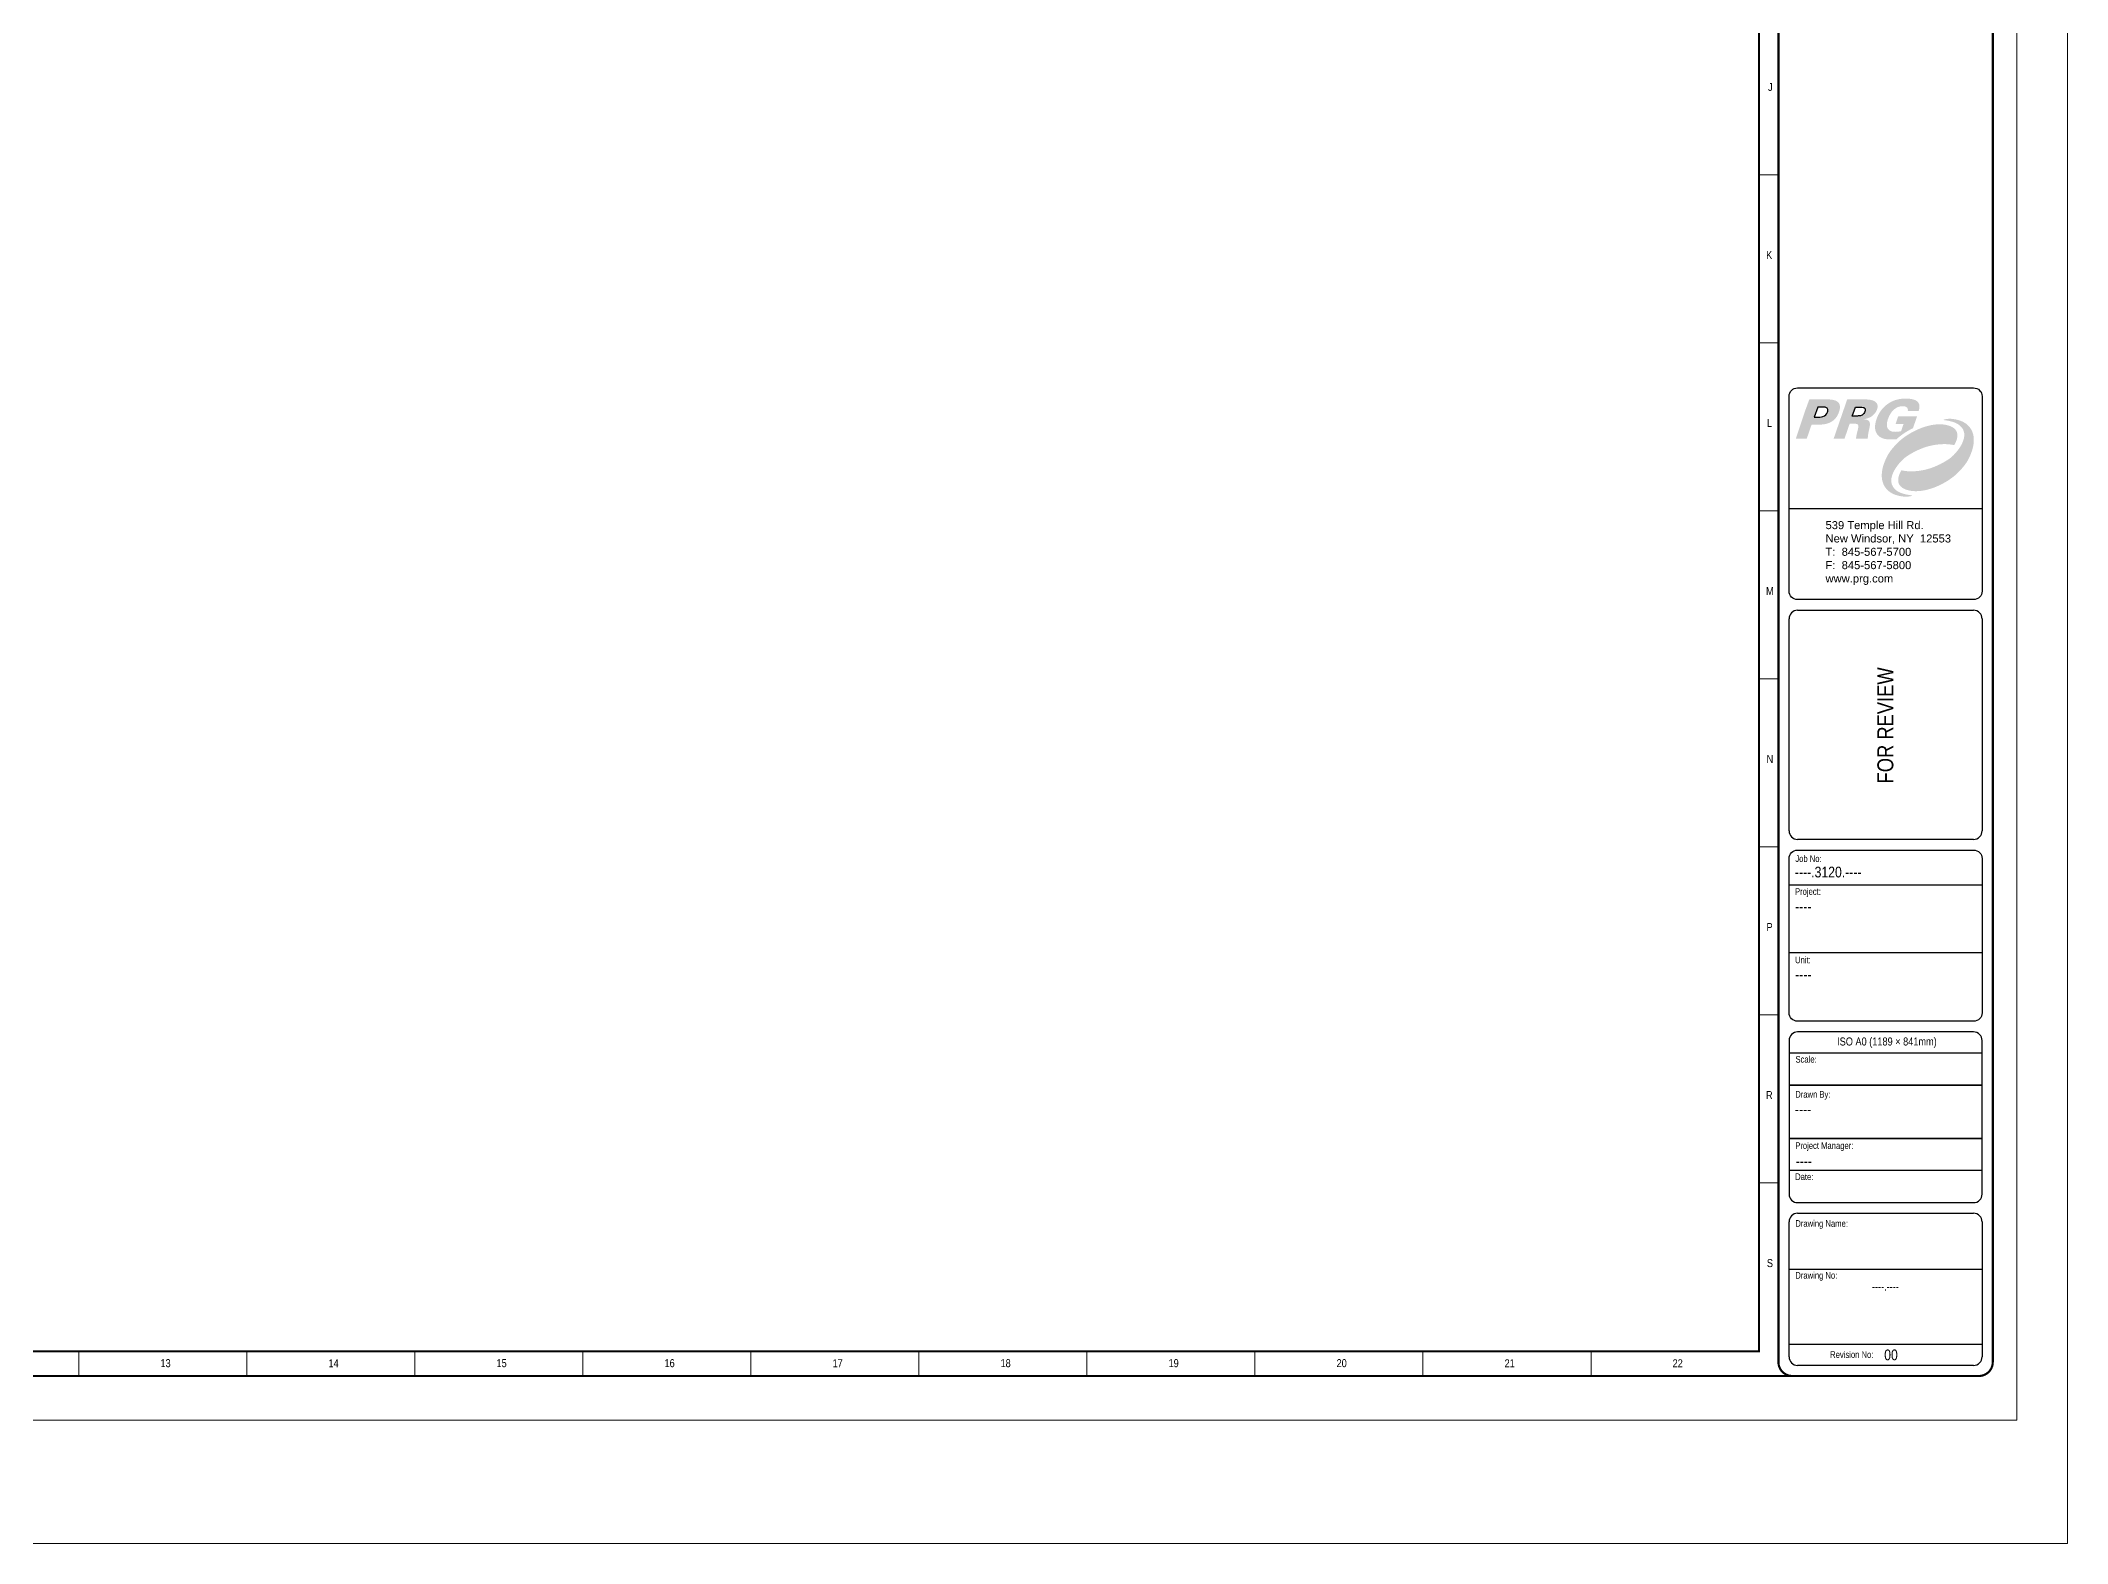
# Paper-space layout 'Arch E' of a CAD drawing. Header units: inches. Extents: x -6.2 to 41.8, y -6.2 to 29.8.
# Drawn here: x 18.03 to 41.78, y -6.24 to 11.37 of the extents above; entities that cross this region are included whole.
import ezdxf
from ezdxf.enums import TextEntityAlignment as Align

# ---------------------------------------------------------------- set-up
doc = ezdxf.new("R2010")
doc.units = ezdxf.units.IN
doc.header["$LTSCALE"] = 0.1
doc.header["$MEASUREMENT"] = 0
doc.layers.get('0').update_dxf_attribs({"lineweight": 25})
doc.layers.add('..08 - Viewports', color=11, linetype='Continuous', lineweight=0, plot=False)
doc.styles.add('prg 03 - Standard', font='ARIALN.TTF')

# ---------------------------------------------------------------- blocks, each defined once
blk = doc.blocks.new('Titleblock - PRG Logo')
at = {"linetype": 'Continuous'}
h = blk.add_hatch(color=256, dxfattribs=at)
edge = h.paths.add_edge_path(flags=16)
edge.add_arc((0.3043143467182148, 0.4189564848044451), 0.1423735000000002, 270.9957441070229, 287.0381458413927)
edge.add_arc((0.3195248467181955, 0.371196984804449), 0.092255, 286.6971957923549, 340.5516230184589)
edge.add_arc((0.3414198467182068, 0.3648149848044469), 0.06949599999999959, 339.5026635533062, 356.4779030401814)
edge.add_arc((0.3740263467181961, 0.3630359848044549), 0.0368425000000001, 356.1241171595497, 421.2519372499029)
edge.add_arc((0.3589593467181729, 0.33151098480446), 0.07175499999999967, 62.81106463649182, 78.35484708871928)
edge.add_arc((0.3455988467181967, 0.2602309848044513), 0.1442705000000004, 78.87207587546055, 87.84536089171439)
edge.add_line((0.3510229390846789, 0.4043994848044488), (0.2796896467182037, 0.4043994848044488))
edge.add_line((0.2796896467182037, 0.4043994848044488), (0.2355137467182047, 0.2766044848044498))
edge.add_line((0.2355137467182047, 0.2766044848044515), (0.3067885330996205, 0.2766044848044515))
edge = h.paths.add_edge_path()
edge.add_line((0.4046392161149619, 0.5016044848044512), (0.3012011967182069, 0.5016044848044512))
edge.add_line((0.3012011967182033, 0.5016044848044512), (0.1736378467182043, 0.5024344848044517))
edge.add_line((0.1736378467182043, 0.5024344848044446), (0.1227883467182025, 0.3662444848044455))
edge.add_line((0.122788346718206, 0.3662444848044473), (0.001389346718205786, 0.0005694848044512923))
edge.add_line((0.001389346718205786, 0.0005694848044512923), (0.1402038467182081, 0.0005694848044512923))
edge.add_line((0.1402038467182045, 0.0005694848044512923), (0.2019308467182057, 0.1793194848044521))
edge.add_line((0.2019308467182057, 0.179319484804445), (0.2935518467182021, 0.179319484804445))
edge.add_arc((0.2935518467182021, 0.6656709848044482), 0.4863515000000005, 270.0000000000002, 277.7588275109953)
edge.add_arc((0.3144453467182018, 0.4929979848044521), 0.3124495000000003, 278.2373077288922, 289.3891687218022)
edge.add_arc((0.3433263467182037, 0.4019949848044515), 0.21704, 290.1728142474942, 337.4086018082235)
edge.add_arc((0.2649123467182122, 0.4393004848044679), 0.3037990000000043, 336.5938879471608, 341.0282286135472)
edge.add_arc((0.3063108467182047, 0.4257749848044394), 0.260253, 340.8811727264874, 350.9107933647442)
edge.add_arc((0.4311128467182073, 0.4037799848044497), 0.1335585000000001, 351.7703547975663, 368.1285166639775)
edge.add_arc((0.4843748467182039, 0.4090139848044512), 0.08012600000000004, 9.808823212382649, 62.48048933885461)
edge.add_arc((0.4594663467182016, 0.3663209848044531), 0.1295190000000005, 61.43472049896129, 72.78653243571169)
edge.add_arc((0.4360923467181976, 0.2958399848044522), 0.2037655000000007, 72.37334825410828, 81.81022518961143)
edge.add_arc((0.410170346718207, 0.1330299848044518), 0.3686160000000003, 81.42707832362878, 90.85976282357966)
h = blk.add_hatch(color=256, dxfattribs=at)
edge = h.paths.add_edge_path(flags=16)
edge.add_line((0.776832811018874, 0.2892294848044514), (0.7225883467182044, 0.2892294848044514))
edge.add_line((0.7225883467182044, 0.2892294848044514), (0.762405846718206, 0.4043994848044505))
edge.add_line((0.762405846718206, 0.4043994848044488), (0.8157984350887126, 0.4043994848044488))
edge.add_arc((0.8166428467182101, 0.04788448480444885), 0.3565159999999989, 87.38246590030963, 90.13570574049157, ccw=False)
edge.add_arc((0.8266778467181979, 0.2584694848044506), 0.1456930000000002, 76.9480451321487, 87.54267664604299, ccw=False)
edge.add_arc((0.8461858467182708, 0.3468854848044103), 0.05516400000000012, 58.055618524263025, 75.94740640828331, ccw=False)
edge.add_arc((0.8589558467182066, 0.3694334848044392), 0.02929449999999985, -5.086874628306703, 55.91558463148692, ccw=False)
edge.add_arc((0.8230078467181912, 0.3702204848044133), 0.06521500000000041, 338.97668672535247, 357.0252137630763, ccw=False)
edge.add_arc((0.7964783467182102, 0.3767949848044552), 0.09239900000000026, 322.6799395160695, 341.07339311240025, ccw=False)
edge.add_arc((0.8128648467181918, 0.3665234848044463), 0.07316150000000009, 289.77786743944307, 321.2967261674104, ccw=False)
edge.add_arc((0.7980433467182166, 0.4028119848044494), 0.1123369999999995, 278.0167602594008, 290.62868857057236, ccw=False)
edge.add_arc((0.7860573467181204, 0.4737444848044472), 0.1842585000000004, 273.90798202605356, 278.63134678880374, ccw=False)
edge.add_arc((0.7780723467182113, 0.5965179848044482), 0.307291, 269.7688824055184, 273.8331939489316, ccw=False)
edge = h.paths.add_edge_path()
edge.add_line((0.867311634350088, 0.2466517191917319), (0.8682603870088776, 0.2493431806816702))
edge.add_arc((0.8383753467181982, 0.496849984804447), 0.2493045000000005, 276.884810600935, 299.8491585576342)
edge.add_arc((0.8698283467182115, 0.4346319848044526), 0.1797235000000007, 301.0245377665061, 339.7694606141282)
edge.add_arc((0.8917973467182136, 0.4232834848044771), 0.1552154999999997, 340.8959743339561, 350.6298669492703)
edge.add_arc((0.9533998467182059, 0.4125109848044328), 0.09268300000000049, 351.0002640224843, 372.4914892517461)
edge.add_arc((0.9773138467182036, 0.4155304848044548), 0.06871799999999985, 14.34651469680296, 55.52963613017848)
edge.add_arc((0.9537938467182094, 0.386136484804446), 0.1062985000000002, 54.0450823190121, 66.1814999173661)
edge.add_arc((0.9302658467181857, 0.3351934848044564), 0.1624070000000004, 65.84590622521328, 76.42015134280018)
edge.add_arc((0.9060483467182081, 0.2430559848044496), 0.2576620000000006, 75.9961898818053, 84.41605073746594)
edge.add_arc((0.8905008467182114, 0.1102599848044505), 0.3913489999999997, 84.04240166436445, 90.27476549239445)
edge.add_line((0.8886241153176044, 0.5016044848044512), (0.6571213467182062, 0.5016044848044512))
edge.add_line((0.6571213467182062, 0.5016044848044512), (0.4840728467182061, 0.000569484804449516))
edge.add_line((0.4840728467182061, 0.0005694848044512923), (0.6229213467182078, 0.0005694848044512923))
edge.add_line((0.6229213467182078, 0.0005694848044512923), (0.6890833467182098, 0.1921494848044532))
edge.add_line((0.6890833467182063, 0.1921494848044532), (0.7410753467182047, 0.1921494848044532))
edge.add_line((0.7410753467182047, 0.1921494848044532), (0.7410752484052168, 0.1921473581073414))
edge.add_arc((0.7413043467182092, -0.01498451519555033), 0.2071319999999998, 82.68334000861051, 90.06337200000041, ccw=False)
edge.add_arc((0.7585503467182377, 0.1259309848044339), 0.06517299999999987, 65.53269244928708, 81.94445991782459, ccw=False)
edge.add_arc((0.773270846718205, 0.1611819848044576), 0.0270175, -1.9310224761093764, 62.9838828014432, ccw=False)
edge.add_arc((0.7291768467181967, 0.1583544848043701), 0.07112200000000071, -6.460984093483717, 1.5446078415408806, ccw=False)
edge.add_arc((0.6526703467182067, 0.1667224848044455), 0.1480844999999978, 348.45268326153274, 353.65283200420293, ccw=False)
edge.add_arc((0.2652413467182058, 0.2470189848044271), 0.5437464999999951, 345.04080888233915, 348.33499765319664, ccw=False)
edge.add_arc((2.692299846718214, -0.3667770151955523), 1.959785000000009, 166.0203894749341, 167.120365)
edge.add_line((0.7818220891506371, 0.07006618787003305), (0.7818225303462469, 0.07006571695313113))
edge.add_arc((1.539074846718208, -0.1031920151955532), 0.7768200000000016, 167.1126680000001, 172.3239389608813)
edge.add_line((0.7692158573456389, 0.0005694848044512923), (0.9196403083329443, 0.0005694848044512923))
edge.add_arc((1.506463846718205, -0.02879951519555135), 0.5875580000000002, 165.1253954701501, 177.1348849883912, ccw=False)
edge.add_arc((0.3032103467182132, 0.2683484848044628), 0.6520144999999968, 347.0317521434246, 348.9198735178932)
edge.add_arc((0.687743846718206, 0.1936759848044503), 0.2602989999999981, 348.7834681519441, 356.887225477025)
edge.add_arc((0.8477223467182036, 0.1834279848044602), 0.1000120000000013, 357.7728421440312, 370.7282815015773)
edge.add_arc((0.8967178467182215, 0.1916409848044438), 0.05035500000000004, 11.92440143195597, 67.8099978377762)
edge.add_arc((0.8800473467182108, 0.1520814848044481), 0.09328200000000063, 67.50594261153962, 81.89085505342528)
edge.add_arc((0.8646938467181968, 0.06407148480445102), 0.1825990000000005, 81.01683345309532, 89.17856438835031)
h = blk.add_hatch(color=256, dxfattribs=at)
edge = h.paths.add_edge_path()
edge.add_arc((1.234785346718219, 0.6841579848044486), 0.5989200000000007, 276.2867945864589, 280.71853536517193, ccw=False)
edge.add_arc((1.269654346718177, 0.3914714848044465), 0.3041865000000003, 270.27878534217655, 275.7954384352408, ccw=False)
edge.add_arc((1.270941346718203, 0.2721394848044483), 0.1848510000000002, 257.0805029855806, 270.0598467773731, ccw=False)
edge.add_arc((1.253739846718211, 0.1884724848044499), 0.09947500000000022, 231.894053106252, 255.9628135241598, ccw=False)
edge.add_arc((1.240639846718217, 0.1672074848044431), 0.07471099999999994, 193.4509377150763, 229.7347256112535, ccw=False)
edge.add_arc((1.271573846718201, 0.176652484804471), 0.1070120000000009, 181.7997108180601, 194.5166235503209, ccw=False)
edge.add_arc((1.321929346718207, 0.1791699848044246), 0.1574245000000006, 171.0236967755409, 182.1399428113521, ccw=False)
edge.add_arc((1.416383346718206, 0.1658594848044501), 0.2528034999999992, 160.1958193078491, 171.384011639326, ccw=False)
edge.add_arc((1.49147584671821, 0.1436489848044502), 0.3310110000000009, 144.230369389134, 160.9825441988771, ccw=False)
edge.add_arc((1.406518346718208, 0.201297984804448), 0.2283995000000002, 126.66260321821349, 143.5065941080681, ccw=False)
edge.add_arc((1.364269846718202, 0.2535949848044439), 0.1612440000000001, 90.78197749768992, 125.71606507419469, ccw=False)
edge.add_arc((1.362146846718204, 0.2401484848044504), 0.1746754999999997, 81.7561427952881, 90.02545477455419, ccw=False)
edge.add_arc((1.374116846718234, 0.3280234848044472), 0.08599549999999992, 66.73648615875948, 81.25391980852038, ccw=False)
edge.add_arc((1.389467846718219, 0.3655029848044435), 0.04550549999999971, 37.30264295314561, 65.85509724705838, ccw=False)
edge.add_arc((1.393379346718191, 0.3705444848044763), 0.03937300000000001, 3.639849654700413, 34.91574925647461, ccw=False)
edge.add_arc((1.363425346718209, 0.3671909848044521), 0.06949449999999961, -12.749359343261517, 4.831383426113973, ccw=False)
edge.add_line((1.431206445101161, 0.3518544848044485), (1.570156391102692, 0.3518544848044485))
edge.add_arc((1.348862846718205, 0.4253104848044469), 0.2331665000000004, 341.6369718666876, 352.5862971448952)
edge.add_arc((1.457758346718204, 0.4092869848044298), 0.1231274999999996, 353.4418332213692, 370.8371518593616)
edge.add_arc((1.499339846718208, 0.4151939848044446), 0.08120200000000023, 12.26008058462362, 57.21877425161707)
edge.add_arc((1.476777346718201, 0.3828354848044526), 0.1206320000000008, 56.53037609471968, 68.89960934380471)
edge.add_arc((1.452215346718205, 0.3229054848044512), 0.1853909999999983, 68.48542599265839, 77.95735942875443)
edge.add_arc((1.426114846718178, 0.2104149848044585), 0.3008584999999995, 77.56578613387481, 84.96435910430098)
edge.add_arc((1.403195346718196, -0.01398051519554855), 0.5264090000000022, 84.6231754334162, 90.3787603197288)
edge.add_arc((1.39977684671819, -0.4040265151955467), 0.9164434999999992, 90.00383631583266, 91.61651488460018)
edge.add_arc((1.390353846718206, 0.1380744848044486), 0.3743385000000005, 92.51551038097473, 153.6811613930817)
edge.add_arc((1.445347846718214, 0.1094989848044676), 0.4363030000000021, 153.5195157154502, 161.0050553431251)
edge.add_arc((1.411224846718209, 0.1205184848044567), 0.4004520000000032, 160.9067527219758, 169.7124892250919)
edge.add_arc((1.273025846718205, 0.1477269848044429), 0.2596240000000004, 170.1738300245687, 182.5251925601632)
edge.add_arc((1.187635846718209, 0.1458874848044402), 0.1742464999999999, 183.1580052333768, 199.1879463392843)
edge.add_arc((1.150799846718208, 0.1355224848044472), 0.13607, 200.1638935492408, 245.058867230252)
edge.add_arc((1.179554846718201, 0.1900594848044506), 0.1976704999999996, 244.1672908515494, 259.4907514914854)
edge.add_arc((1.200810346718214, 0.2852129848044527), 0.2951259999999999, 258.8027998265368, 268.6575364064857)
edge.add_arc((1.194024846718207, 1.364355484804447), 1.374187500000001, 269.9946301732893, 273.9073194201507)
edge.add_arc((1.879341346718203, -0.66479551519555), 0.8850149999999999, 115.5001029071482, 131.9551485399778, ccw=False)
edge.add_line((1.498331133674739, 0.134005315914159), (1.55064084671821, 0.285509484804443))
edge.add_line((1.550640846718206, 0.2855094848044502), (1.309625846718205, 0.2855094848044502))
edge.add_line((1.309625846718205, 0.2855094848044502), (1.276280846718205, 0.1883194848044454))
edge.add_line((1.276280846718208, 0.1883194848044454), (1.378105846718206, 0.1883194848044454))
edge.add_line((1.378105846718206, 0.1883194848044454), (1.346175173875405, 0.09568753286493603))
at = {"linetype": 'Continuous', "true_color": 0xd11047}
h = blk.add_hatch(color=242, dxfattribs=at)
edge = h.paths.add_edge_path()
edge.add_arc((1.413735846718204, -0.536089515195556), 0.1927644999999999, 166.9671900287655, 181.3639680488575)
edge.add_arc((1.366722846718204, -0.538579015195559), 0.1457119999999996, 180.8253685505169, 210.6291080002511)
edge.add_arc((1.397449846718207, -0.5145945151955473), 0.1844390000000002, 212.1774191233622, 233.4285890183228)
edge.add_arc((1.442461346718204, -0.4466580151955455), 0.2658539999999994, 234.3615571731157, 249.0782094708602)
edge.add_arc((1.504273346718207, -0.2707850151955498), 0.4522325, 249.7201134557212, 258.9322867385614)
edge.add_arc((1.588842846718205, 0.1911609848044478), 0.9218390000000001, 259.2854905962259, 262.8590633096654)
edge.add_arc((1.466604346718235, -0.7868640151955546), 0.06379599999999915, 78.90175347102888, 83.11806343628001, ccw=False)
edge.add_arc((1.475886346718241, -0.741650515195559), 0.01764600000000023, 65.38564043422991, 80.21746761995291, ccw=False)
edge.add_arc((1.482075346718336, -0.7284830151956001), 0.003100500000000158, 32.04629691809828, 68.01506776358809, ccw=False)
edge.add_arc((1.483505346718232, -0.727432515195602), 0.001337500000000072, -34.28711098247942, 26.397092811197126, ccw=False)
edge.add_arc((1.479235346718148, -0.7241195151956248), 0.006739999999999575, 294.57039678168223, 322.89098599801605, ccw=False)
edge.add_arc((1.462525346718227, -0.6912620151955409), 0.04359749999999991, 285.49983518191397, 296.58734457317973, ccw=False)
edge.add_arc((1.432543846718204, -0.59014901519555), 0.1490569999999999, 280.40315500000094, 286.2187048520336, ccw=False)
edge.add_line((1.459459561912471, -0.7367557460252812), (1.459459651429469, -0.736756083897987))
edge.add_arc((1.404154846718217, -0.4365640151955503), 0.3052440000000019, 272.87851394172037, 280.43863199999794, ccw=False)
edge.add_arc((1.406132846718194, -0.5205520151955483), 0.2212740000000002, 265.6647340939007, 273.45912025749226, ccw=False)
edge.add_arc((1.419028346718203, -0.2969960151955533), 0.4451835000000001, 253.3777862732377, 266.1847661031679, ccw=False)
edge.add_arc((1.376359346718203, -0.428091515195554), 0.3073790000000001, 238.0492557908981, 254.0087242804408, ccw=False)
edge.add_arc((1.337461346718207, -0.4866360151955504), 0.2371280000000006, 215.427308201014, 238.53828851453392, ccw=False)
edge.add_arc((1.355264346718208, -0.479793015195547), 0.2556455000000004, 188.8378914613931, 214.3640508588923, ccw=False)
edge.add_arc((1.450221846718208, -0.4688965151955529), 0.3511705000000003, 174.5050865808844, 188.2142811904977, ccw=False)
edge.add_arc((1.596884846718204, -0.4875380151955468), 0.4989649999999997, 163.068940706545, 173.9869961377986, ccw=False)
edge.add_arc((1.83682984671821, -0.569828515195546), 0.7525264999999999, 151.9160787346099, 162.3953555511645, ccw=False)
edge.add_arc((1.640420346718201, -0.4747815151955521), 0.5345669999999988, 142.5265785159433, 150.9935786763613, ccw=False)
edge.add_arc((1.93832184671821, -0.7084585151955451), 0.9131695000000031, 135.74061081985, 142.2622308738238, ccw=False)
edge.add_arc((1.895148346718212, -0.6571205151955439), 0.8464460000000005, 129.7713481490146, 136.1898399083387, ccw=False)
edge.add_arc((1.943992346718204, -0.7523840151955525), 0.9512005, 112.7480098076037, 128.3616526482102, ccw=False)
edge.add_arc((1.892627846718213, -0.6191220151955505), 0.8084535000000014, 104.0260349472116, 113.0428710588036, ccw=False)
edge.add_arc((1.844436346718208, -0.4061755151955495), 0.5901960000000007, 93.32604157697278, 104.49741815387941, ccw=False)
edge.add_arc((1.838261346718198, -0.2399585151955463), 0.4239150000000001, 81.35995117213929, 93.79625604151857, ccw=False)
edge.add_arc((1.848147846718216, -0.1823285151955503), 0.3654554999999998, 74.84276124145163, 81.53503526609398, ccw=False)
edge.add_arc((1.883222846718208, -0.06415651519554899), 0.242241499999999, 62.82979434624559, 75.54206136843499, ccw=False)
edge.add_arc((1.925416346718212, 0.01359048480444613), 0.1538199999999999, 46.9483545987826, 63.58804298331819, ccw=False)
edge.add_arc((1.956261346718215, 0.04482148480443726), 0.1099485000000001, 15.2985226424276, 47.58390012628553, ccw=False)
edge.add_arc((1.925774846718202, 0.04056898480446591), 0.140532000000001, -8.555670649391004, 13.691134384914221, ccw=False)
edge.add_arc((1.83192734671821, 0.05747898480448299), 0.2358670000000014, 338.3123879082342, 350.7738424837111, ccw=False)
edge.add_arc((1.672243346718201, 0.1249854848044336), 0.4092109999999984, 329.4233945007989, 337.79189900905965, ccw=False)
edge.add_arc((1.945296846718168, -0.3978060151955418), 0.3244590000000007, 75.86111537413095, 80.59682042070007)
edge.add_arc((1.899599346718205, -0.6883640151955532), 0.618583500000001, 80.81801724664476, 88.4003826546925)
edge.add_arc((1.902368346718205, -0.8688750151955489), 0.7989850000000005, 88.9602283616365, 107.2617499501456)
edge.add_arc((1.962463846718208, -1.025844015195553), 0.9667770000000001, 107.9024250792258, 124.8400233728877)
edge.add_arc((1.590895846718212, -0.4872620151955473), 0.312475500000001, 125.3388353798535, 130.878956336164)
edge.add_arc((1.780398846718207, -0.7023550151955575), 0.5991340000000013, 131.1191454336258, 147.1938813421474)
edge.add_arc((1.623029346718205, -0.6045595151955467), 0.4138894999999983, 146.7696505590079, 156.5732696007381)
edge.add_arc((1.497837346718207, -0.5529735151955393), 0.2785184999999996, 156.0713959935436, 167.4848937595974)
h = blk.add_hatch(color=242, dxfattribs=at)
edge = h.paths.add_edge_path()
edge.add_arc((1.702973846718209, -0.6127560151955507), 0.4093565000000026, 149.4122100880364, 157.761948559202)
edge.add_arc((1.543138846718207, -0.5451460151955487), 0.2358320000000002, 158.2698896141918, 170.7649791444056)
edge.add_arc((1.449276346718207, -0.5282075151955468), 0.1404775000000005, 171.4402023690229, 193.6819379224182)
edge.add_arc((1.418753346718205, -0.532455015195552), 0.1098594999999999, 195.2951029863899, 227.6137467751249)
edge.add_arc((1.449598846718203, -0.5012065151955483), 0.1537434999999997, 226.9736286064089, 243.5958401250745)
edge.add_arc((1.491801346718205, -0.4233975151955534), 0.2422239999999998, 242.839306252732, 255.5471903674316)
edge.add_arc((1.5269073467182, -0.305000015195553), 0.3656635000000001, 254.8506753107681, 261.5457733600436)
edge.add_arc((1.536925846718205, -0.2475355151955512), 0.4239790000000008, 261.3483024760926, 273.7984003110781)
edge.add_arc((1.5308093467182, -0.08192801519555104), 0.5896480000000011, 273.3253956232867, 284.4907294744008)
edge.add_arc((1.482712346718202, 0.1305884848044485), 0.8074660000000009, 284.0217201690795, 293.0503287558307)
edge.add_arc((1.430987846718207, 0.2646369848044472), 0.9510770000000002, 292.7557143944234, 308.3666878960279)
edge.add_arc((1.483067346718205, 0.1665989848044447), 0.8421224999999996, 309.7288041724086, 316.1900612137874)
edge.add_arc((1.438872846718205, 0.2189824848044495), 0.910307000000002, 315.7364028389223, 322.2788682456977)
edge.add_arc((1.73487034671821, -0.01307601519554424), 0.5342015000000003, 322.5428188422317, 331.015507939047)
edge.add_arc((1.538916346718203, 0.08201998480444672), 0.751785500000002, 331.9124703533503, 342.3986645847347)
edge.add_arc((1.778520346718206, -0.0001530151955506653), 0.4985850000000009, 343.0734254166085, 353.9981308714976)
edge.add_arc((1.924905346718205, -0.01873301519555781), 0.3510740000000009, 354.5158136870298, 368.2307143680749)
edge.add_arc((2.019653846718207, -0.007839015195550303), 0.255757, 8.854042891818118, 34.37093522575065)
edge.add_arc((2.037407346718211, -0.001010015195554104), 0.2372885000000008, 35.43005371303934, 58.53585996494444)
edge.add_arc((1.9985323467182, -0.05946151519554377), 0.3074485000000002, 58.0421021049285, 73.99334057872004)
edge.add_arc((1.955862846718212, -0.19035501519555), 0.4450605000000004, 73.35975770703953, 86.15350349617468)
edge.add_arc((1.9686583467182, 0.03667948480445204), 0.2176929999999999, 85.5050769536555, 93.45448582648345)
edge.add_arc((1.968983846718213, -0.02254851519554535), 0.2768520000000004, 92.78312815801726, 104.0855342641196)
edge.add_arc((1.913763346718216, 0.2011449848044506), 0.04645350000000061, 105.171121520361, 115.9096545636148)
edge.add_arc((1.896511346718157, 0.2358414848044319), 0.007714500000000138, 113.2561555734371, 139.7675585874571)
edge.add_arc((1.892042346718227, 0.2398419848044782), 0.00172699999999984, 145.3373963163729, 253.8734044170598)
edge.add_arc((1.898276346718212, 0.2510389848044454), 0.01450349999999956, 242.4255020504087, 259.4067977428479)
edge.add_arc((1.907736846718205, 0.2931064848044471), 0.05761449999999872, 257.8494691820325, 263.1276757759724)
edge.add_arc((1.789291346718201, -0.6626195151955514), 0.9054235000000027, 79.38430960945902, 82.9229677561151, ccw=False)
edge.add_arc((1.869318346718213, -0.2221665151955534), 0.4577729999999997, 69.97121132406107, 79.07351238945012, ccw=False)
edge.add_arc((1.931203846718208, -0.04380501519555224), 0.2690194999999996, 54.483334028677405, 69.34403074525551, ccw=False)
edge.add_arc((1.97765734671821, 0.02704948480444358), 0.1843914999999996, 32.17854364693261, 53.441859981447806, ccw=False)
edge.add_arc((2.008410346718208, 0.05103898480445679), 0.1456394999999998, 0.83693784780138, 30.633544956246794, ccw=False)
edge.add_arc((1.961331846718206, 0.04853948480445069), 0.1927580000000016, -13.050952244287885, 1.3754196394510814, ccw=False)
edge.add_arc((1.877209846718209, 0.06542598480445605), 0.2785320000000006, 336.0800959865063, 347.47276277651287, ccw=False)
edge.add_arc((1.751851346718212, 0.1170719848044541), 0.4140799999999992, 326.78289466293546, 336.58064683182835, ccw=False)
edge.add_arc((1.593918346718205, 0.2151944848044494), 0.5999760000000008, 311.15301579902217, 327.20579549134027, ccw=False)
edge.add_arc((1.783253346718208, 0.0004804848044557275), 0.3137125000000031, 305.41016163307654, 310.9222750890493, ccw=False)
edge.add_arc((1.412408346718202, 0.5390054848044468), 0.9675505000000011, 287.9023980348676, 304.8305750488024, ccw=False)
edge.add_arc((1.472599346718212, 0.3816949848044473), 0.7994040000000003, 268.971599087911, 287.26306368819064, ccw=False)
edge.add_arc((1.475381346718194, 0.2006494848044511), 0.6184670000000013, 260.8251107679704, 268.41287239736005, ccw=False)
edge.add_arc((1.429787346718197, -0.08967701519554794), 0.3245875000000013, 255.8756368262105, 260.59890907860444, ccw=False)
for points in [[(0.3067885330996205, 0.2766044848044515, 0.07011273148564987), (0.3460309666804946, 0.2828317731567367, 0.2394070699214489), (0.4065159485319079, 0.3404799987830813, 0.07420420286383546), (0.4107845812783175, 0.3605456036543018, 0.2920786204987401), (0.3917460832918707, 0.3953373894489811, 0.067926729456213), (0.3734430812356671, 0.4017890145109444, 0.03917336149076966), (0.3510229390846789, 0.4043994848044488), (0.2796896467182037, 0.4043994848044488), (0.2355137467182047, 0.2766044848044515)], [(0.776832811018874, 0.2892294848044514), (0.7225883467182044, 0.2892294848044514), (0.762405846718206, 0.4043994848044488), (0.8157984350887126, 0.4043994848044488, -0.01201385302415452), (0.8329244685171382, 0.40402851051258, -0.0462607586618198), (0.8595803531740138, 0.4003986055581716, -0.07822663544748772), (0.875372886990121, 0.3936955646608791, -0.2726428200090023), (0.8881349674961676, 0.3668360551374334, -0.07891476102783439), (0.8838817797006726, 0.3468247478370827, -0.08042934069654468), (0.8699596921155077, 0.3207765317768789, -0.1384006219052841), (0.8376208287391549, 0.2976776683997642, -0.05508553476981108), (0.8137101759016332, 0.2915728188945153, -0.02061248521681204), (0.7986153521252461, 0.2899144238175566, -0.01773576385205594)]]:
    blk.add_lwpolyline(points, format="xyb", close=True)
blk = doc.blocks.new('*U32')
at = {"layer": '..08 - Viewports'}
for points in [[(-0.5944881889766584, 34.55511811023602), (47.40551181102335, 34.55511811023602), (47.40551181102335, -1.444881889763977), (-0.5944881889766584, -1.444881889763977)], [(0, 0), (46.81102362204669, 1.77635683940025e-15), (46.81102362204669, 33.11023622047205), (0, 33.11023622047205)]]:
    blk.add_lwpolyline(points, close=True, dxfattribs=at)
at = {"color": 142, "linetype": 'Continuous', "lineweight": 9}
for p, q in [((44.01939466785545, 14.59011050587113), (43.79169853396425, 14.59011050587112)), ((44.01939466785545, 12.62160656886328), (43.79169853396431, 12.62160656886327)), ((44.01939466785545, 10.65310263185543), (43.79169853396436, 10.65310263185543)), ((44.01939466785545, 8.684598694847583), (43.79169853396444, 8.684598694847576)), ((44.01939466785545, 6.716094757839734), (43.79169853396444, 6.716094757839727)), ((44.01939466785545, 4.747590820831885), (43.79169853396444, 4.747590820831878)), ((44.01939466785545, 2.779086883824035), (43.79169853396444, 2.779086883824029)), ((44.01939466785545, 2.779086883824035), (43.79169853396444, 2.779086883824029)), ((24.10665916388528, 0.8070866141734676), (24.10665916388528, 0.5172759897100043)), ((26.07516310089313, 0.8070866141734889), (26.07516310089313, 0.5172759897100043)), ((28.04366703790098, 0.8070866141734889), (28.04366703790098, 0.5172759897100043)), ((30.01217097490883, 0.8070866141734889), (30.01217097490883, 0.5172759897100043)), ((31.98067491191668, 0.8070866141735529), (31.98067491191668, 0.5172759897100043)), ((33.94917884892453, 0.8070866141735742), (33.94917884892453, 0.5172759897100008)), ((35.91768278593237, 0.8070866141735991), (35.91768278593239, 0.5172759897100008)), ((37.88618672294022, 0.8070866141736204), (37.88618672294022, 0.5172759897100008)), ((39.85469065994808, 0.8070866141736204), (39.85469065994808, 0.5172759897100008)), ((41.82319459695593, 0.8070866141741035), (41.82319459695593, 0.5172759897100008))]:
    blk.add_line(p, q, dxfattribs=at)
at = {"color": 142}
for p, q in [((44.14401028929663, 10.68060106185609), (46.4058320006055, 10.68060106185609)), ((44.14401028929652, 6.273141611150916), (46.40583200060556, 6.27314161115129)), ((46.40583200060544, 5.473141611150913), (44.14401028929663, 5.473141611150917)), ((46.40583200060553, 4.298141611150912), (44.14401028929653, 4.298141611150911)), ((44.14401028929653, 3.923141611150911), (46.40583200060553, 3.923141611150912)), ((46.40583200060553, 3.923141611150912), (44.14401028929653, 3.923141611150911)), ((44.14401028929653, 3.298141611150911), (46.40583200060553, 3.298141611150912)), ((46.40583200060553, 3.298141611150912), (44.14401028929653, 3.298141611150911)), ((46.40583200060553, 2.923141611150912), (44.14401028929653, 2.923141611150911)), ((44.14401028929652, 1.766891611151058), (46.4058320006057, 1.766891611151058)), ((44.14401028929652, 0.891891611151058), (46.4058320006057, 0.891891611151058))]:
    blk.add_line(p, q, dxfattribs=at)
for p, q in [((44.14401028929653, 6.904391611151283), (44.14401028929653, 9.388388211185223)), ((44.24401028929653, 9.488388211185217), (46.30583200060553, 9.488388211185212)), ((46.40583200060553, 9.388388211185221), (46.40583200060553, 6.904391611151276)), ((46.30583200060553, 6.804391611151289), (44.24401028929653, 6.804391611151296)), ((44.24401028929643, 2.423141611151422), (46.30583200060545, 2.423141611150697)), ((44.14401028929652, 0.7418916111514209), (44.14401028929652, 2.323141611151058)), ((46.40583200060536, 2.323141611150694), (46.40583200060581, 0.7418916111510558)), ((46.30583200060545, 0.6418916111510571), (44.24401028929643, 0.6418916111510571))]:
    blk.add_line(p, q)
at = {"const_width": 0.025}
blk.add_lwpolyline([(44.18189466785547, 32.59296023076206), (0.4194157858994245, 32.59296023076205, 0.414213562373095), (0.2569157858994098, 32.43046023076204), (0.2569157858994151, 0.6797759897100164, 0.414213562373095), (0.4194157858994316, 0.5172759897100008), (44.18189466785549, 0.5172759897100061)], format="xyb", dxfattribs=at)
blk.add_lwpolyline([(44.18189466785547, 0.5172759897100097), (46.36794762204656, 0.5172759897100097, 0.4142135623730935), (46.53044762204658, 0.6797759897100244), (46.53044762204678, 32.43046023076203, 0.414213562373095), (46.36794762204676, 32.59296023076205), (44.18189466785547, 32.59296023076206, 0.4142135623730969), (44.01939466785547, 32.43046023076204), (44.01939466785547, 0.6797759897100324, 0.414213562373095)], format="xyb", close=True, dxfattribs=at)
blk.add_lwpolyline([(0.4846119197910763, 32.30314960629883), (43.7916985339638, 32.30314960629883), (43.7916985339638, 0.8070866141732242), (0.4846119197910763, 0.8070866141732242)], close=True, dxfattribs=at)
for points in [[(44.24401028929681, 9.61338821118521, -0.414213562373095), (44.14401028929645, 9.713388211185219), (44.1440102892968, 11.99452260472006, -0.4142135623730811), (44.24401028929681, 12.09452260472042), (46.30583200060487, 12.09452260472006, -0.4142135623730811), (46.40583200060523, 11.99452260472006), (46.40583200060568, 9.713388211185219, -0.414213562373081), (46.30583200060487, 9.613388211185217)], [(44.24401028929654, 4.673141611150911, -0.414213562373095), (44.14401028929618, 4.773141611150916), (44.14401028929653, 6.57939161115111, -0.4142135623730811), (44.24401028929654, 6.679391611151474), (46.30583200060508, 6.679391611151111, -0.4142135623730811), (46.40583200060544, 6.579391611151106), (46.4058320006059, 4.773141611150912, -0.414213562373081), (46.30583200060508, 4.673141611150914)], [(44.24401028929653, 2.548141611150911), (46.30583200060553, 2.548141611150913, 0.414213562373095), (46.40583200060553, 2.648141611150905), (46.40583200060553, 4.44814161115092, 0.414213562373095), (46.30583200060553, 4.548141611150912), (44.24401028929653, 4.548141611150911, 0.414213562373095), (44.14401028929653, 4.448141611150918), (44.14401028929653, 2.648141611150904, 0.414213562373095)]]:
    blk.add_lwpolyline(points, format="xyb", close=True)
for centre, radius, start, end in [((44.24401028929653, 9.388388211185223), 0.09999999999999432, 90.00000000000402, 180.000000000001), ((46.30583200060553, 9.388388211185221), 0.09999999999998899, 359.999999999999, 89.99999999999594), ((44.24401028929653, 6.904391611151283), 0.0999999999999881, 179.9999999999995, 269.9999999999959), ((46.30583200060553, 6.904391611151276), 0.09999999999999432, 270.0000000000041, 5.088887490341627e-13), ((44.24401028929643, 2.323141611151058), 0.09999999999999905, 90.00000000000259, 180), ((46.30583200060545, 2.323141611150694), 0.1000000000000038, 0, 89.99999999999726), ((44.24401028929643, 0.7418916111514209), 0.1000000000000038, 180, 270), ((46.30583200060545, 0.7418916111510558), 0.09999999999999905, 270.0000000000027, 0)]:
    blk.add_arc(centre, radius, start, end)
at = {"xscale": 0.9164784806738051, "yscale": 0.9164784806738051, "zscale": 0.9164784806738051}
blk.add_blockref('Titleblock - PRG Logo', (44.22253239927402, 11.49913901878055), dxfattribs=at)
at = {"style": 'prg 03 - Standard'}
for s, p in [('J', (43.92459376332766, 15.57271440110982)), ('K', (43.91110041407806, 13.60421046410197)), ('L', (43.91525713304129, 11.63570652709413)), ('M', (43.91896620534695, 9.667202590086276)), ('N', (43.91986149866209, 7.698698653078427)), ('P', (43.91538503208636, 5.730194716070578)), ('R', (43.91212360643834, 3.761690779062729)), ('S', (43.91960570057205, 1.79318684205488)), ('13', (25.12242363266671, 0.6207607154343018)), ('14', (27.09092756967456, 0.6191619773715464)), ('15', (29.05943150668242, 0.6207607154343018)), ('16', (31.02793544369026, 0.6207607154343657)), ('17', (32.99643938069812, 0.6191619773716317)), ('18', (34.96494331770596, 0.6207607154344119)), ('19', (36.93344725471381, 0.6207607154344332)), ('20', (38.90195119172166, 0.6207607154344332)), ('21', (40.87045512872952, 0.619161977372161)), ('22', (42.83895906573737, 0.619161977372161))]:
    blk.add_text(s, height=0.09375, dxfattribs=at).set_placement(p, align=Align.CENTER)
for s, p in [('Job No:', (44.21699436233806, 6.515775648680031)), ('Project:', (44.21305089395412, 6.130694296257528))]:
    blk.add_text(s, height=0.078125, dxfattribs=at).set_placement(p, align=Align.BOTTOM_LEFT)
for s, height, p in [('Unit:', 0.078125, (44.21406324629645, 5.353212049027388)), ('ISO A0 (1189 × 841mm)', 0.09375, (44.70685934485222, 4.389399749985778)), ('Scale:', 0.078125, (44.21908648081752, 4.188515859556517)), ('Drawn By:', 0.078125, (44.215807611458, 3.778075541830134)), ('Project Manager:', 0.078125, (44.21579120686322, 3.177459676427695)), ('Date:', 0.078125, (44.21493248204688, 2.813292540879708)), ('Drawing Name:', 0.078125, (44.21720637067975, 2.265016228312922)), ('Drawing No:', 0.078125, (44.21720637067975, 1.657125325320427)), ('Revision No:', 0.078125, (44.62505168340377, 0.7290904563647702))]:
    blk.add_text(s, height=height, dxfattribs=at).set_placement(p)
for s, insert, char_height, width, attachment_point in [('{\\fArial|b0|i0|c0|p34;539 Temple Hill Rd.}\\P{\\fArial|b0|i0|c0|p34;New Windsor, NY  12553}\\P{\\fArial|b0|i0|c0|p34;T:  845-567-5700\\PF:  845-567-5800}\\P{\\fArial|b0|i0|c0|p34;www.prg.com}', (44.57105247619337, 10.53294137312405), 0.09375, 1.542185354089714, 1), ('----.3120.----', (44.21251400952602, 6.484074735465752), 0.125, 2.109074434356661, 1), ('----.----', (45.27278861970702, 1.565241671509384), 0.09375, 2.109074434356661, 5)]:
    blk.add_mtext(s, dxfattribs=dict(at, insert=insert, char_height=char_height, width=width, attachment_point=attachment_point))
at = {"insert": (45.27300574838731, 8.139980233806144), "char_height": 0.1875, "attachment_point": 5, "rotation": 90, "style": 'prg 03 - Standard'}
blk.add_mtext_dynamic_manual_height_columns('FOR REVIEW', width=2.534245473132023, gutter_width=0.625, heights=[1.984975744858152], dxfattribs=at)
at = {"char_height": 0.125, "attachment_point": 1, "style": 'prg 03 - Standard'}
for width, gutter_width, heights, insert in [(2.190651983426577, 0.625, [0.5901760191112608], (44.21518001717899, 6.081058422664873)), (2.19048454745387, 0.625, [0.5567117773846821], (44.21534745315165, 5.28442396397483)), (2.172955514931573, 0.625, [0], (44.21257650300998, 3.704148737279523)), (1.339684249191265, 0.46875, [0], (44.22106291970935, 3.098308144054833))]:
    blk.add_mtext_dynamic_manual_height_columns('----', width=width, gutter_width=gutter_width, heights=heights, dxfattribs=dict(at, insert=insert))
at = {"style": 'prg 03 - Standard'}
for tag, p in [('SCALE', (44.21237087740244, 3.986904532833536)), ('DRAWN_BY_2', (44.20850047038105, 3.389672429410059)), ('DATE', (44.21189576055687, 2.610916237177762)), ('REVISION#', (45.2585777989156, 0.7022313849074573))]:
    blk.add_attdef(tag, p, '', height=0.125, dxfattribs=at)
blk.add_attdef('NAME', text='', height=0.125, dxfattribs=at).set_placement((44.21497676038399, 2.211046807580884), align=Align.TOP_LEFT)
blk.add_attdef('DWG.NO', text='', height=0.3125, dxfattribs=at).set_placement((45.26489059672276, 1.049490119891541), align=Align.CENTER)

psp = doc.layouts.new('Arch E')

# ---------------------------------------------------------------- block references
psp.add_blockref('*U32', (-5.623015104393289, -4.792160446246029)).add_auto_attribs({'REVISION#': '00'})

doc.saveas('drawing.dxf')
